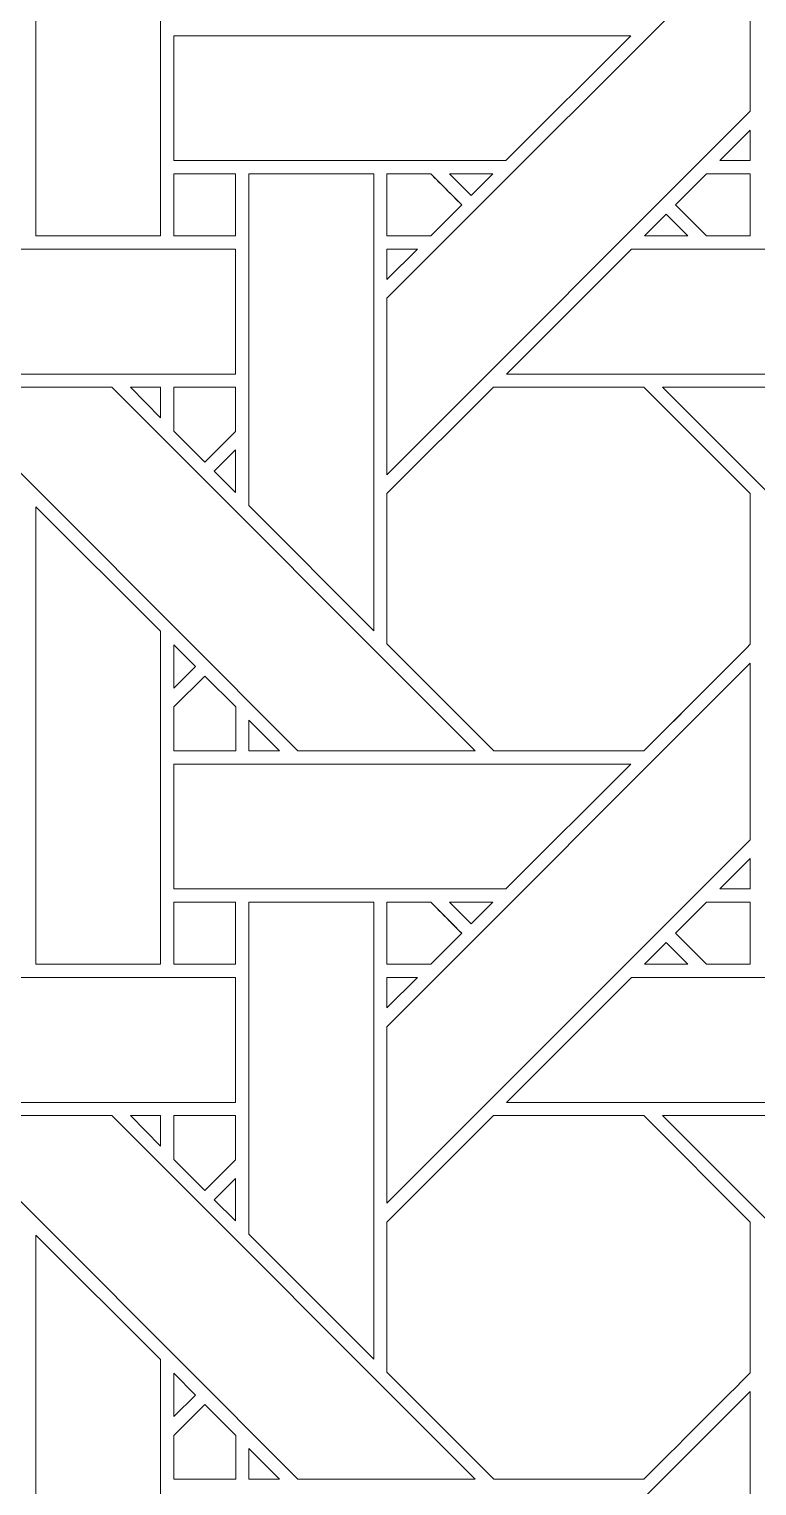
# Model space of a CAD drawing. Header units: inches. Extents: x 6.4 to 18.4, y 3.1 to 15.1.
# Drawn here: x 15.949 to 16.898, y 10.272 to 12.17 of the extents above; entities that cross this region are included whole.
import ezdxf

# ---------------------------------------------------------------- set-up
doc = ezdxf.new("R2010")
doc.units = ezdxf.units.IN
doc.header["$MEASUREMENT"] = 0
doc.layers.add('Design', color=7, linetype='Continuous', lineweight=0)

msp = doc.modelspace()

# ---------------------------------------------------------------- linework, layer by layer
at = {"layer": 'Design'}
for points, knots in [([(18.38210381401917, 15.09476386176222), (18.38210381401917, 15.09476386176222), (6.382854037814669, 15.09476386176222), (6.382854037814669, 15.09476386176222), (6.382854037814669, 15.09476386176222), (6.382854037814669, 3.094763861762152), (6.382854037814669, 3.094763861762152), (6.382854037814669, 3.094763861762152), (18.38285319010416, 3.094763861762152), (18.38285319010416, 3.094763861762152), (18.38285319010416, 3.094763861762152), (18.38285319010416, 15.09476386176222), (18.38285319010416, 15.09476386176222), (18.38285319010416, 15.09476386176222), (18.38210381401917, 15.09476386176222), (18.38210381401917, 15.09476386176222)], [0, 0, 0, 0, 1, 1, 1, 2, 2, 2, 3, 3, 3, 4, 4, 4, 5, 5, 5, 5]), ([(17.64854268758098, 14.36111105318528), (17.64854268758098, 14.36111105318528), (7.116506794564378, 14.36111105318528), (7.116506794564378, 14.36111105318528), (7.116506794564378, 14.36111105318528), (7.116506794564378, 3.828416670338962), (7.116506794564378, 3.828416670338962), (7.116506794564378, 3.828416670338962), (17.64920043335446, 3.828416670338962), (17.64920043335446, 3.828416670338962), (17.64920043335446, 3.828416670338962), (17.64920043335446, 14.36111105318528), (17.64920043335446, 14.36111105318528), (17.64920043335446, 14.36111105318528), (17.64854268758098, 14.36111105318528), (17.64854268758098, 14.36111105318528)], [0, 0, 0, 0, 1, 1, 1, 2, 2, 2, 3, 3, 3, 4, 4, 4, 5, 5, 5, 5]), ([(15.9573805067275, 11.90059068467882), (15.9573805067275, 11.90059068467882), (15.9573805067275, 12.4964362250434), (15.9573805067275, 12.4964362250434), (15.9573805067275, 12.4964362250434), (16.1201477050782, 12.33428700764974), (16.1201477050782, 12.33428700764974), (16.1201477050782, 12.33428700764974), (16.1201477050782, 11.90059068467882), (16.1201477050782, 11.90059068467882), (16.1201477050782, 11.90059068467882), (15.9573805067275, 11.90059068467882), (15.9573805067275, 11.90059068467882)], [0, 0, 0, 0, 1, 1, 1, 2, 2, 2, 3, 3, 3, 4, 4, 4, 4]), ([(16.88897026909722, 12.06282806396484), (16.88897026909722, 12.06282806396484), (16.4153137207032, 11.58917151557074), (16.4153137207032, 11.58917151557074), (16.4153137207032, 11.58917151557074), (16.4153137207032, 11.81926812065972), (16.4153137207032, 11.81926812065972), (16.4153137207032, 11.81926812065972), (16.88897026909722, 12.29286363389757), (16.88897026909722, 12.29286363389757), (16.88897026909722, 12.29286363389757), (16.88897026909722, 12.06282806396484), (16.88897026909722, 12.06282806396484)], [0, 0, 0, 0, 1, 1, 1, 2, 2, 2, 3, 3, 3, 4, 4, 4, 4]), ([(16.57043117947056, 11.99864366319444), (16.57043117947056, 11.99864366319444), (16.13746303982207, 11.99864366319444), (16.13746303982207, 11.99864366319444), (16.13746303982207, 11.99864366319444), (16.13746303982207, 12.16134389241536), (16.13746303982207, 12.16134389241536), (16.13746303982207, 12.16134389241536), (16.73315768771709, 12.16134389241536), (16.73315768771709, 12.16134389241536), (16.73315768771709, 12.16134389241536), (16.57043117947056, 11.99864366319444), (16.57043117947056, 11.99864366319444)], [0, 0, 0, 0, 1, 1, 1, 2, 2, 2, 3, 3, 3, 4, 4, 4, 4]), ([(16.88898383246528, 12.03843434651692), (16.88898383246528, 12.03843434651692), (16.88898383246528, 11.99867078993055), (16.88898383246528, 11.99867078993055), (16.88898383246528, 11.99867078993055), (16.84920756022138, 11.99867078993055), (16.84920756022138, 11.99867078993055), (16.84920756022138, 11.99867078993055), (16.88898383246528, 12.03843434651692), (16.88898383246528, 12.03843434651692)], [0, 0, 0, 0, 1, 1, 1, 2, 2, 2, 3, 3, 3, 3]), ([(16.13747829861111, 11.98140123155382), (16.13747829861111, 11.98140123155382), (16.21771918402778, 11.98140123155382), (16.21771918402778, 11.98140123155382), (16.21771918402778, 11.98140123155382), (16.21771918402778, 11.90061611599392), (16.21771918402778, 11.90061611599392), (16.21771918402778, 11.90061611599392), (16.13747829861111, 11.90061611599392), (16.13747829861111, 11.90061611599392), (16.13747829861111, 11.90061611599392), (16.13747829861111, 11.98140123155382), (16.13747829861111, 11.98140123155382)], [0, 0, 0, 0, 1, 1, 1, 2, 2, 2, 3, 3, 3, 4, 4, 4, 4]), ([(16.13747829861111, 11.90061611599392), (16.13747829861111, 11.90061611599392), (16.13747829861111, 11.98140123155382), (16.13747829861111, 11.98140123155382), (16.13747829861111, 11.98140123155382), (16.21771918402778, 11.98140123155382), (16.21771918402778, 11.98140123155382), (16.21771918402778, 11.98140123155382), (16.21771918402778, 11.90061611599392), (16.21771918402778, 11.90061611599392), (16.21771918402778, 11.90061611599392), (16.13747829861111, 11.90061611599392), (16.13747829861111, 11.90061611599392)], [0, 0, 0, 0, 1, 1, 1, 2, 2, 2, 3, 3, 3, 4, 4, 4, 4]), ([(16.23524305555555, 11.54917738172743), (16.23524305555555, 11.54917738172743), (16.23524305555555, 11.98137580023871), (16.23524305555555, 11.98137580023871), (16.23524305555555, 11.98137580023871), (16.39816114637584, 11.98137580023871), (16.39816114637584, 11.98137580023871), (16.39816114637584, 11.98137580023871), (16.39816114637584, 11.38625929090712), (16.39816114637584, 11.38625929090712), (16.39816114637584, 11.38625929090712), (16.23524305555555, 11.54917738172743), (16.23524305555555, 11.54917738172743)], [0, 0, 0, 0, 1, 1, 1, 2, 2, 2, 3, 3, 3, 4, 4, 4, 4]), ([(16.472395155165, 11.98140123155382), (16.47753228081597, 11.97628953721788), (16.50831095377611, 11.94548034667969), (16.51273600260416, 11.94105614556206), (16.51273600260416, 11.94105614556206), (16.4723086886936, 11.90062967936198), (16.4723086886936, 11.90062967936198), (16.4723086886936, 11.90062967936198), (16.41533576117624, 11.90062967936198), (16.41533576117624, 11.90062967936198), (16.41533576117624, 11.90062967936198), (16.41533576117624, 11.98140123155382), (16.41533576117624, 11.98140123155382), (16.41533576117624, 11.98140123155382), (16.472395155165, 11.98140123155382), (16.472395155165, 11.98140123155382)], [0, 0, 0, 0, 1, 1, 1, 2, 2, 2, 3, 3, 3, 4, 4, 4, 5, 5, 5, 5]), ([(16.49805196126304, 11.95569525824653), (16.49805196126304, 11.95569525824653), (16.51273600260416, 11.94105614556206), (16.51273600260416, 11.94105614556206), (16.51273600260416, 11.94105614556206), (16.4723086886936, 11.90062967936198), (16.4723086886936, 11.90062967936198), (16.4723086886936, 11.90062967936198), (16.41533576117624, 11.90062967936198), (16.41533576117624, 11.90062967936198), (16.41533576117624, 11.90062967936198), (16.41533576117624, 11.98140123155382), (16.41533576117624, 11.98140123155382), (16.41533576117624, 11.98140123155382), (16.472395155165, 11.98140123155382), (16.472395155165, 11.98140123155382), (16.47799004448792, 11.97584025065104), (16.48842705620667, 11.96532609727647), (16.49805196126304, 11.95569525824653)], [0, 0, 0, 0, 1, 1, 1, 2, 2, 2, 3, 3, 3, 4, 4, 4, 5, 5, 5, 6, 6, 6, 6]), ([(16.49673122829861, 11.98137580023871), (16.49673122829861, 11.98137580023871), (16.55319722493487, 11.98137580023871), (16.55319722493487, 11.98137580023871), (16.55319722493487, 11.98137580023871), (16.52490912543403, 11.95319112141927), (16.52490912543403, 11.95319112141927), (16.52490912543403, 11.95319112141927), (16.49673122829861, 11.98137580023871), (16.49673122829861, 11.98137580023871)], [0, 0, 0, 0, 1, 1, 1, 2, 2, 2, 3, 3, 3, 3]), ([(16.83189392089846, 11.90061611599392), (16.83189392089846, 11.90061611599392), (16.79153951009112, 11.94099850124783), (16.79153951009112, 11.94099850124783), (16.79153951009112, 11.94099850124783), (16.83196851942276, 11.9814215766059), (16.83196851942276, 11.9814215766059), (16.83196851942276, 11.9814215766059), (16.8890092637804, 11.9814215766059), (16.8890092637804, 11.9814215766059), (16.8890092637804, 11.9814215766059), (16.8890092637804, 11.90061611599392), (16.8890092637804, 11.90061611599392), (16.8890092637804, 11.90061611599392), (16.83189392089846, 11.90061611599392), (16.83189392089846, 11.90061611599392)], [0, 0, 0, 0, 1, 1, 1, 2, 2, 2, 3, 3, 3, 4, 4, 4, 5, 5, 5, 5]), ([(16.8890092637804, 11.90061611599392), (16.8890092637804, 11.90061611599392), (16.83189392089846, 11.90061611599392), (16.83189392089846, 11.90061611599392), (16.83189392089846, 11.90061611599392), (16.79153951009112, 11.94099850124783), (16.79153951009112, 11.94099850124783), (16.79153951009112, 11.94099850124783), (16.83196851942276, 11.9814215766059), (16.83196851942276, 11.9814215766059), (16.83196851942276, 11.9814215766059), (16.8890092637804, 11.9814215766059), (16.8890092637804, 11.9814215766059), (16.8890092637804, 11.9814215766059), (16.8890092637804, 11.90061611599392), (16.8890092637804, 11.90061611599392)], [0, 0, 0, 0, 1, 1, 1, 2, 2, 2, 3, 3, 3, 4, 4, 4, 5, 5, 5, 5]), ([(16.7794019911025, 11.9288575914171), (16.7794019911025, 11.9288575914171), (16.80763414171014, 11.90059746636284), (16.80763414171014, 11.90059746636284), (16.80763414171014, 11.90059746636284), (16.75114101833765, 11.90059746636284), (16.75114101833765, 11.90059746636284), (16.75114101833765, 11.90059746636284), (16.7794019911025, 11.9288575914171), (16.7794019911025, 11.9288575914171)], [0, 0, 0, 0, 1, 1, 1, 2, 2, 2, 3, 3, 3, 3]), ([(16.21769714355471, 11.88345930311415), (16.21769714355471, 11.88345930311415), (16.21769714355471, 11.72065056694878), (16.21769714355471, 11.72065056694878), (16.21769714355471, 11.72065056694878), (15.62242296006944, 11.72065056694878), (15.62242296006944, 11.72065056694878), (15.62242296006944, 11.72065056694878), (15.78527323404945, 11.88345930311415), (15.78527323404945, 11.88345930311415), (15.78527323404945, 11.88345930311415), (16.21769714355471, 11.88345930311415), (16.21769714355471, 11.88345930311415)], [0, 0, 0, 0, 1, 1, 1, 2, 2, 2, 3, 3, 3, 4, 4, 4, 4]), ([(16.45514424641929, 11.88346608479817), (16.45514424641929, 11.88346608479817), (16.4153137207032, 11.84363471137152), (16.4153137207032, 11.84363471137152), (16.4153137207032, 11.84363471137152), (16.4153137207032, 11.88346608479817), (16.4153137207032, 11.88346608479817), (16.4153137207032, 11.88346608479817), (16.45514424641929, 11.88346608479817), (16.45514424641929, 11.88346608479817)], [0, 0, 0, 0, 1, 1, 1, 2, 2, 2, 3, 3, 3, 3]), ([(17.16642591688376, 11.88345930311415), (17.16642591688376, 11.88345930311415), (17.16642591688376, 11.72065056694878), (17.16642591688376, 11.72065056694878), (17.16642591688376, 11.72065056694878), (16.57113986545139, 11.72065056694878), (16.57113986545139, 11.72065056694878), (16.57113986545139, 11.72065056694878), (16.73400200737847, 11.88345930311415), (16.73400200737847, 11.88345930311415), (16.73400200737847, 11.88345930311415), (17.16642591688376, 11.88345930311415), (17.16642591688376, 11.88345930311415)], [0, 0, 0, 0, 1, 1, 1, 2, 2, 2, 3, 3, 3, 4, 4, 4, 4]), ([(16.29929267035597, 11.22986857096354), (16.29929267035597, 11.22986857096354), (15.82573106553819, 11.70351833767361), (15.82573106553819, 11.70351833767361), (15.82573106553819, 11.70351833767361), (16.0566711425782, 11.70351833767361), (16.0566711425782, 11.70351833767361), (16.0566711425782, 11.70351833767361), (16.53031412760416, 11.22986857096354), (16.53031412760416, 11.22986857096354), (16.53031412760416, 11.22986857096354), (16.29929267035597, 11.22986857096354), (16.29929267035597, 11.22986857096354)], [0, 0, 0, 0, 1, 1, 1, 2, 2, 2, 3, 3, 3, 4, 4, 4, 4]), ([(16.12022908528653, 11.70350477430555), (16.12022908528653, 11.70350477430555), (16.12022908528653, 11.66368103027344), (16.12022908528653, 11.66368103027344), (16.12022908528653, 11.66368103027344), (16.08079359266501, 11.70350477430555), (16.08079359266501, 11.70350477430555), (16.08079359266501, 11.70350477430555), (16.12022908528653, 11.70350477430555), (16.12022908528653, 11.70350477430555)], [0, 0, 0, 0, 1, 1, 1, 2, 2, 2, 3, 3, 3, 3]), ([(16.21771918402778, 11.7035403781467), (16.21771918402778, 11.7035403781467), (16.21771918402778, 11.64594184027778), (16.21771918402778, 11.64594184027778), (16.21771918402778, 11.64594184027778), (16.1777903238932, 11.60599178738064), (16.1777903238932, 11.60599178738064), (16.1777903238932, 11.60599178738064), (16.13745795355903, 11.64632924397786), (16.13745795355903, 11.64632924397786), (16.13745795355903, 11.64632924397786), (16.13745795355903, 11.7035403781467), (16.13745795355903, 11.7035403781467), (16.13745795355903, 11.7035403781467), (16.21771918402778, 11.7035403781467), (16.21771918402778, 11.7035403781467)], [0, 0, 0, 0, 1, 1, 1, 2, 2, 2, 3, 3, 3, 4, 4, 4, 5, 5, 5, 5]), ([(16.1777903238932, 11.60599178738064), (16.1777903238932, 11.60599178738064), (16.13745795355903, 11.64632924397786), (16.13745795355903, 11.64632924397786), (16.13745795355903, 11.64632924397786), (16.13745795355903, 11.7035403781467), (16.13745795355903, 11.7035403781467), (16.13745795355903, 11.7035403781467), (16.21771918402778, 11.7035403781467), (16.21771918402778, 11.7035403781467), (16.21771918402778, 11.7035403781467), (16.21771918402778, 11.64594184027778), (16.21771918402778, 11.64594184027778), (16.21771918402778, 11.64594184027778), (16.1777903238932, 11.60599178738064), (16.1777903238932, 11.60599178738064)], [0, 0, 0, 0, 1, 1, 1, 2, 2, 2, 3, 3, 3, 4, 4, 4, 5, 5, 5, 5]), ([(16.55403306749139, 11.70352342393663), (16.55403306749139, 11.70352342393663), (16.750244140625, 11.70352342393663), (16.750244140625, 11.70352342393663), (16.750244140625, 11.70352342393663), (16.88899570041235, 11.56480238172743), (16.88899570041235, 11.56480238172743), (16.88899570041235, 11.56480238172743), (16.88899570041235, 11.36858791775173), (16.88899570041235, 11.36858791775173), (16.8711971706814, 11.35065290662977), (16.75927056206597, 11.23891279432508), (16.75028483072916, 11.22990078396267), (16.75028483072916, 11.22990078396267), (16.55457560221362, 11.22990078396267), (16.55457560221362, 11.22990078396267), (16.55457560221362, 11.22990078396267), (16.41533576117624, 11.36913977728949), (16.41533576117624, 11.36913977728949), (16.41533576117624, 11.36913977728949), (16.41533576117624, 11.56480238172743), (16.41533576117624, 11.56480238172743), (16.41533576117624, 11.56480238172743), (16.55403306749139, 11.70352342393663), (16.55403306749139, 11.70352342393663)], [0, 0, 0, 0, 1, 1, 1, 2, 2, 2, 3, 3, 3, 4, 4, 4, 5, 5, 5, 6, 6, 6, 7, 7, 7, 8, 8, 8, 8]), ([(16.88899570041235, 11.36858791775173), (16.87112257215709, 11.35057830810547), (16.75921630859375, 11.23885175916883), (16.75028483072916, 11.22990078396267), (16.75028483072916, 11.22990078396267), (16.55457560221362, 11.22990078396267), (16.55457560221362, 11.22990078396267), (16.55457560221362, 11.22990078396267), (16.41533576117624, 11.36913977728949), (16.41533576117624, 11.36913977728949), (16.41533576117624, 11.36913977728949), (16.41533576117624, 11.56480238172743), (16.41533576117624, 11.56480238172743), (16.41533576117624, 11.56480238172743), (16.55403306749139, 11.70352342393663), (16.55403306749139, 11.70352342393663), (16.55403306749139, 11.70352342393663), (16.750244140625, 11.70352342393663), (16.750244140625, 11.70352342393663), (16.750244140625, 11.70352342393663), (16.88899570041235, 11.56480238172743), (16.88899570041235, 11.56480238172743), (16.88899570041235, 11.56480238172743), (16.88899570041235, 11.36858791775173), (16.88899570041235, 11.36858791775173)], [0, 0, 0, 0, 1, 1, 1, 2, 2, 2, 3, 3, 3, 4, 4, 4, 5, 5, 5, 6, 6, 6, 7, 7, 7, 8, 8, 8, 8]), ([(17.24800618489583, 11.22986857096354), (17.24800618489583, 11.22986857096354), (16.77445983886721, 11.70351833767361), (16.77445983886721, 11.70351833767361), (16.77445983886721, 11.70351833767361), (17.00539991590709, 11.70351833767361), (17.00539991590709, 11.70351833767361), (17.00539991590709, 11.70351833767361), (17.47904459635416, 11.22986857096354), (17.47904459635416, 11.22986857096354), (17.47904459635416, 11.22986857096354), (17.24800618489583, 11.22986857096354), (17.24800618489583, 11.22986857096354)], [0, 0, 0, 0, 1, 1, 1, 2, 2, 2, 3, 3, 3, 4, 4, 4, 4]), ([(16.21769714355471, 11.62167188856336), (16.21769714355471, 11.62167188856336), (16.21769714355471, 11.56651306152344), (16.21769714355471, 11.56651306152344), (16.21769714355471, 11.56651306152344), (16.18992784288194, 11.59389495849609), (16.18992784288194, 11.59389495849609), (16.18992784288194, 11.59389495849609), (16.21769714355471, 11.62167188856336), (16.21769714355471, 11.62167188856336)], [0, 0, 0, 0, 1, 1, 1, 2, 2, 2, 3, 3, 3, 3]), ([(15.9573805067275, 10.95186869303385), (15.9573805067275, 10.95186869303385), (15.9573805067275, 11.5477066040039), (15.9573805067275, 11.5477066040039), (15.9573805067275, 11.5477066040039), (16.1201477050782, 11.38555823432074), (16.1201477050782, 11.38555823432074), (16.1201477050782, 11.38555823432074), (16.1201477050782, 10.95186869303385), (16.1201477050782, 10.95186869303385), (16.1201477050782, 10.95186869303385), (15.9573805067275, 10.95186869303385), (15.9573805067275, 10.95186869303385)], [0, 0, 0, 0, 1, 1, 1, 2, 2, 2, 3, 3, 3, 4, 4, 4, 4]), ([(16.13744947645401, 11.31130048963759), (16.13744947645401, 11.31130048963759), (16.13744947645401, 11.36805894639757), (16.13744947645401, 11.36805894639757), (16.13744947645401, 11.36805894639757), (16.16564263237847, 11.3394792344835), (16.16564263237847, 11.3394792344835), (16.16564263237847, 11.3394792344835), (16.13744947645401, 11.31130048963759), (16.13744947645401, 11.31130048963759)], [0, 0, 0, 0, 1, 1, 1, 2, 2, 2, 3, 3, 3, 3]), ([(16.88897026909722, 11.11409929063585), (16.88897026909722, 11.11409929063585), (16.4153137207032, 10.64044189453125), (16.4153137207032, 10.64044189453125), (16.4153137207032, 10.64044189453125), (16.4153137207032, 10.8705325656467), (16.4153137207032, 10.8705325656467), (16.4153137207032, 10.8705325656467), (16.88897026909722, 11.3441416422526), (16.88897026909722, 11.3441416422526), (16.88897026909722, 11.3441416422526), (16.88897026909722, 11.11409929063585), (16.88897026909722, 11.11409929063585)], [0, 0, 0, 0, 1, 1, 1, 2, 2, 2, 3, 3, 3, 4, 4, 4, 4]), ([(16.13747829861111, 11.22965579562717), (16.13747829861111, 11.22965579562717), (16.13747829861111, 11.28694576687283), (16.13747829861111, 11.28694576687283), (16.13747829861111, 11.28694576687283), (16.17780388726126, 11.32727644178602), (16.17780388726126, 11.32727644178602), (16.17780388726126, 11.32727644178602), (16.21813456217445, 11.28695254855685), (16.21813456217445, 11.28695254855685), (16.21813456217445, 11.28695254855685), (16.21813456217445, 11.22965579562717), (16.21813456217445, 11.22965579562717), (16.21813456217445, 11.22965579562717), (16.13747829861111, 11.22965579562717), (16.13747829861111, 11.22965579562717)], [0, 0, 0, 0, 1, 1, 1, 2, 2, 2, 3, 3, 3, 4, 4, 4, 5, 5, 5, 5]), ([(16.17780388726126, 11.32727644178602), (16.17780388726126, 11.32727644178602), (16.21813456217445, 11.28695254855685), (16.21813456217445, 11.28695254855685), (16.21813456217445, 11.28695254855685), (16.21813456217445, 11.22965579562717), (16.21813456217445, 11.22965579562717), (16.21813456217445, 11.22965579562717), (16.13747829861111, 11.22965579562717), (16.13747829861111, 11.22965579562717), (16.13747829861111, 11.22965579562717), (16.13747829861111, 11.28694576687283), (16.13747829861111, 11.28694576687283), (16.13747829861111, 11.28694576687283), (16.17780388726126, 11.32727644178602), (16.17780388726126, 11.32727644178602)], [0, 0, 0, 0, 1, 1, 1, 2, 2, 2, 3, 3, 3, 4, 4, 4, 5, 5, 5, 5]), ([(16.23536512586805, 11.22986178927951), (16.23536512586805, 11.22986178927951), (16.23536512586805, 11.26965247260199), (16.23536512586805, 11.26965247260199), (16.23536512586805, 11.26965247260199), (16.27507527669278, 11.22986178927951), (16.27507527669278, 11.22986178927951), (16.27507527669278, 11.22986178927951), (16.23536512586805, 11.22986178927951), (16.23536512586805, 11.22986178927951)], [0, 0, 0, 0, 1, 1, 1, 2, 2, 2, 3, 3, 3, 3]), ([(16.57043117947056, 11.04992167154948), (16.57043117947056, 11.04992167154948), (16.13746303982207, 11.04992167154948), (16.13746303982207, 11.04992167154948), (16.13746303982207, 11.04992167154948), (16.13746303982207, 11.21262105305989), (16.13746303982207, 11.21262105305989), (16.13746303982207, 11.21262105305989), (16.73315768771709, 11.21262105305989), (16.73315768771709, 11.21262105305989), (16.73315768771709, 11.21262105305989), (16.57043117947056, 11.04992167154948), (16.57043117947056, 11.04992167154948)], [0, 0, 0, 0, 1, 1, 1, 2, 2, 2, 3, 3, 3, 4, 4, 4, 4]), ([(16.88898383246528, 11.08970472547743), (16.88898383246528, 11.08970472547743), (16.88898383246528, 11.04994201660156), (16.88898383246528, 11.04994201660156), (16.88898383246528, 11.04994201660156), (16.84920756022138, 11.04994201660156), (16.84920756022138, 11.04994201660156), (16.84920756022138, 11.04994201660156), (16.88898383246528, 11.08970472547743), (16.88898383246528, 11.08970472547743)], [0, 0, 0, 0, 1, 1, 1, 2, 2, 2, 3, 3, 3, 3]), ([(16.13747829861111, 11.0326656765408), (16.13747829861111, 11.0326656765408), (16.21771918402778, 11.0326656765408), (16.21771918402778, 11.0326656765408), (16.21771918402778, 11.0326656765408), (16.21771918402778, 10.9518805609809), (16.21771918402778, 10.9518805609809), (16.21771918402778, 10.9518805609809), (16.13747829861111, 10.9518805609809), (16.13747829861111, 10.9518805609809), (16.13747829861111, 10.9518805609809), (16.13747829861111, 11.0326656765408), (16.13747829861111, 11.0326656765408)], [0, 0, 0, 0, 1, 1, 1, 2, 2, 2, 3, 3, 3, 4, 4, 4, 4]), ([(16.13747829861111, 10.9518805609809), (16.13747829861111, 10.9518805609809), (16.13747829861111, 11.0326656765408), (16.13747829861111, 11.0326656765408), (16.13747829861111, 11.0326656765408), (16.21771918402778, 11.0326656765408), (16.21771918402778, 11.0326656765408), (16.21771918402778, 11.0326656765408), (16.21771918402778, 10.9518805609809), (16.21771918402778, 10.9518805609809), (16.21771918402778, 10.9518805609809), (16.13747829861111, 10.9518805609809), (16.13747829861111, 10.9518805609809)], [0, 0, 0, 0, 1, 1, 1, 2, 2, 2, 3, 3, 3, 4, 4, 4, 4]), ([(16.23524305555555, 10.60044776068793), (16.23524305555555, 10.60044776068793), (16.23524305555555, 11.03264702690972), (16.23524305555555, 11.03264702690972), (16.23524305555555, 11.03264702690972), (16.39816114637584, 11.03264702690972), (16.39816114637584, 11.03264702690972), (16.39816114637584, 11.03264702690972), (16.39816114637584, 10.43753729926215), (16.39816114637584, 10.43753729926215), (16.39816114637584, 10.43753729926215), (16.23524305555555, 10.60044776068793), (16.23524305555555, 10.60044776068793)], [0, 0, 0, 0, 1, 1, 1, 2, 2, 2, 3, 3, 3, 4, 4, 4, 4]), ([(16.472395155165, 11.0326656765408), (16.47753228081597, 11.02755398220486), (16.50830417209209, 10.99674140082465), (16.51272922092014, 10.99231719970703), (16.51272922092014, 10.99231719970703), (16.4723086886936, 10.95189412434895), (16.4723086886936, 10.95189412434895), (16.4723086886936, 10.95189412434895), (16.41533576117624, 10.95189412434895), (16.41533576117624, 10.95189412434895), (16.41533576117624, 10.95189412434895), (16.41533576117624, 11.0326656765408), (16.41533576117624, 11.0326656765408), (16.41533576117624, 11.0326656765408), (16.472395155165, 11.0326656765408), (16.472395155165, 11.0326656765408)], [0, 0, 0, 0, 1, 1, 1, 2, 2, 2, 3, 3, 3, 4, 4, 4, 5, 5, 5, 5]), ([(16.51272922092014, 10.99231719970703), (16.51272922092014, 10.99231719970703), (16.4723086886936, 10.95189412434895), (16.4723086886936, 10.95189412434895), (16.4723086886936, 10.95189412434895), (16.41533576117624, 10.95189412434895), (16.41533576117624, 10.95189412434895), (16.41533576117624, 10.95189412434895), (16.41533576117624, 11.0326656765408), (16.41533576117624, 11.0326656765408), (16.41533576117624, 11.0326656765408), (16.472395155165, 11.0326656765408), (16.472395155165, 11.0326656765408), (16.47770521375876, 11.02739037407769), (16.50851101345486, 10.99653032090929), (16.51272922092014, 10.99231719970703)], [0, 0, 0, 0, 1, 1, 1, 2, 2, 2, 3, 3, 3, 4, 4, 4, 5, 5, 5, 5]), ([(16.49673122829861, 11.03264702690972), (16.49673122829861, 11.03264702690972), (16.55319722493487, 11.03264702690972), (16.55319722493487, 11.03264702690972), (16.55319722493487, 11.03264702690972), (16.52490912543403, 11.0044682820638), (16.52490912543403, 11.0044682820638), (16.52490912543403, 11.0044682820638), (16.49673122829861, 11.03264702690972), (16.49673122829861, 11.03264702690972)], [0, 0, 0, 0, 1, 1, 1, 2, 2, 2, 3, 3, 3, 3]), ([(16.83189392089846, 10.95188395182291), (16.83189392089846, 10.95188395182291), (16.79153951009112, 10.9922629462348), (16.79153951009112, 10.9922629462348), (16.79153951009112, 10.9922629462348), (16.83196851942276, 11.03268941243489), (16.83196851942276, 11.03268941243489), (16.83196851942276, 11.03268941243489), (16.8890092637804, 11.03268941243489), (16.8890092637804, 11.03268941243489), (16.8890092637804, 11.03268941243489), (16.8890092637804, 10.95188395182291), (16.8890092637804, 10.95188395182291), (16.8890092637804, 10.95188395182291), (16.83189392089846, 10.95188395182291), (16.83189392089846, 10.95188395182291)], [0, 0, 0, 0, 1, 1, 1, 2, 2, 2, 3, 3, 3, 4, 4, 4, 5, 5, 5, 5]), ([(16.8890092637804, 10.95188395182291), (16.8890092637804, 10.95188395182291), (16.83189392089846, 10.95188395182291), (16.83189392089846, 10.95188395182291), (16.83189392089846, 10.95188395182291), (16.79153951009112, 10.9922629462348), (16.79153951009112, 10.9922629462348), (16.79153951009112, 10.9922629462348), (16.83196851942276, 11.03268941243489), (16.83196851942276, 11.03268941243489), (16.83196851942276, 11.03268941243489), (16.8890092637804, 11.03268941243489), (16.8890092637804, 11.03268941243489), (16.8890092637804, 11.03268941243489), (16.8890092637804, 10.95188395182291), (16.8890092637804, 10.95188395182291)], [0, 0, 0, 0, 1, 1, 1, 2, 2, 2, 3, 3, 3, 4, 4, 4, 5, 5, 5, 5]), ([(16.7794019911025, 10.9801288180881), (16.7794019911025, 10.9801288180881), (16.8076477050782, 10.95186869303385), (16.8076477050782, 10.95186869303385), (16.8076477050782, 10.95186869303385), (16.75114101833765, 10.95186869303385), (16.75114101833765, 10.95186869303385), (16.75114101833765, 10.95186869303385), (16.7794019911025, 10.9801288180881), (16.7794019911025, 10.9801288180881)], [0, 0, 0, 0, 1, 1, 1, 2, 2, 2, 3, 3, 3, 3]), ([(16.21769714355471, 10.93472968207465), (16.21769714355471, 10.93472968207465), (16.21769714355471, 10.77192772759331), (16.21769714355471, 10.77192772759331), (16.21769714355471, 10.77192772759331), (15.62240939670139, 10.77192772759331), (15.62240939670139, 10.77192772759331), (15.62240939670139, 10.77192772759331), (15.78527323404945, 10.93472968207465), (15.78527323404945, 10.93472968207465), (15.78527323404945, 10.93472968207465), (16.21769714355471, 10.93472968207465), (16.21769714355471, 10.93472968207465)], [0, 0, 0, 0, 1, 1, 1, 2, 2, 2, 3, 3, 3, 4, 4, 4, 4]), ([(16.45514424641929, 10.93473731146918), (16.45514424641929, 10.93473731146918), (16.4153137207032, 10.89490593804253), (16.4153137207032, 10.89490593804253), (16.4153137207032, 10.89490593804253), (16.4153137207032, 10.93473731146918), (16.4153137207032, 10.93473731146918), (16.4153137207032, 10.93473731146918), (16.45514424641929, 10.93473731146918), (16.45514424641929, 10.93473731146918)], [0, 0, 0, 0, 1, 1, 1, 2, 2, 2, 3, 3, 3, 3]), ([(17.16642591688376, 10.93472968207465), (17.16642591688376, 10.93472968207465), (17.16642591688376, 10.77192772759331), (17.16642591688376, 10.77192772759331), (17.16642591688376, 10.77192772759331), (16.57113986545139, 10.77192772759331), (16.57113986545139, 10.77192772759331), (16.57113986545139, 10.77192772759331), (16.73398844401041, 10.93472968207465), (16.73398844401041, 10.93472968207465), (16.73398844401041, 10.93472968207465), (17.16642591688376, 10.93472968207465), (17.16642591688376, 10.93472968207465)], [0, 0, 0, 0, 1, 1, 1, 2, 2, 2, 3, 3, 3, 4, 4, 4, 4]), ([(16.29929267035597, 10.28113979763455), (16.29929267035597, 10.28113979763455), (15.82573106553819, 10.75478956434462), (15.82573106553819, 10.75478956434462), (15.82573106553819, 10.75478956434462), (16.0566711425782, 10.75478956434462), (16.0566711425782, 10.75478956434462), (16.0566711425782, 10.75478956434462), (16.53031412760416, 10.28113979763455), (16.53031412760416, 10.28113979763455), (16.53031412760416, 10.28113979763455), (16.29929267035597, 10.28113979763455), (16.29929267035597, 10.28113979763455)], [0, 0, 0, 0, 1, 1, 1, 2, 2, 2, 3, 3, 3, 4, 4, 4, 4]), ([(16.12022908528653, 10.75478278266059), (16.12022908528653, 10.75478278266059), (16.12022908528653, 10.71495140923394), (16.12022908528653, 10.71495140923394), (16.12022908528653, 10.71495140923394), (16.08079359266501, 10.75478278266059), (16.08079359266501, 10.75478278266059), (16.08079359266501, 10.75478278266059), (16.12022908528653, 10.75478278266059), (16.12022908528653, 10.75478278266059)], [0, 0, 0, 0, 1, 1, 1, 2, 2, 2, 3, 3, 3, 3]), ([(16.21771918402778, 10.75480482313368), (16.21771918402778, 10.75480482313368), (16.21771918402778, 10.69720543755425), (16.21771918402778, 10.69720543755425), (16.21771918402778, 10.69720543755425), (16.1777903238932, 10.65726216634114), (16.1777903238932, 10.65726216634114), (16.1777903238932, 10.65726216634114), (16.13745795355903, 10.69759707980685), (16.13745795355903, 10.69759707980685), (16.13745795355903, 10.69759707980685), (16.13745795355903, 10.75480482313368), (16.13745795355903, 10.75480482313368), (16.13745795355903, 10.75480482313368), (16.21771918402778, 10.75480482313368), (16.21771918402778, 10.75480482313368)], [0, 0, 0, 0, 1, 1, 1, 2, 2, 2, 3, 3, 3, 4, 4, 4, 5, 5, 5, 5]), ([(16.1777903238932, 10.65726216634114), (16.1777903238932, 10.65726216634114), (16.13745795355903, 10.69759707980685), (16.13745795355903, 10.69759707980685), (16.13745795355903, 10.69759707980685), (16.13745795355903, 10.75480482313368), (16.13745795355903, 10.75480482313368), (16.13745795355903, 10.75480482313368), (16.21771918402778, 10.75480482313368), (16.21771918402778, 10.75480482313368), (16.21771918402778, 10.75480482313368), (16.21771918402778, 10.69720543755425), (16.21771918402778, 10.69720543755425), (16.21771918402778, 10.69720543755425), (16.1777903238932, 10.65726216634114), (16.1777903238932, 10.65726216634114)], [0, 0, 0, 0, 1, 1, 1, 2, 2, 2, 3, 3, 3, 4, 4, 4, 5, 5, 5, 5]), ([(16.55403306749139, 10.75478786892361), (16.55403306749139, 10.75478786892361), (16.750244140625, 10.75478786892361), (16.750244140625, 10.75478786892361), (16.750244140625, 10.75478786892361), (16.88899570041235, 10.61606682671441), (16.88899570041235, 10.61606682671441), (16.88899570041235, 10.61606682671441), (16.88899570041235, 10.41985236273871), (16.88899570041235, 10.41985236273871), (16.8711971706814, 10.40191735161675), (16.75927056206597, 10.29017723931206), (16.75028483072916, 10.28116522894965), (16.75028483072916, 10.28116522894965), (16.55457560221362, 10.28116522894965), (16.55457560221362, 10.28116522894965), (16.55457560221362, 10.28116522894965), (16.41533576117624, 10.42040337456597), (16.41533576117624, 10.42040337456597), (16.41533576117624, 10.42040337456597), (16.41533576117624, 10.61607021755642), (16.41533576117624, 10.61607021755642), (16.41533576117624, 10.61607021755642), (16.55403306749139, 10.75478786892361), (16.55403306749139, 10.75478786892361)], [0, 0, 0, 0, 1, 1, 1, 2, 2, 2, 3, 3, 3, 4, 4, 4, 5, 5, 5, 6, 6, 6, 7, 7, 7, 8, 8, 8, 8]), ([(16.88899570041235, 10.41985236273871), (16.87121751573348, 10.40193769666883), (16.75929768880208, 10.29019758436415), (16.75028483072916, 10.28116522894965), (16.75028483072916, 10.28116522894965), (16.55457560221362, 10.28116522894965), (16.55457560221362, 10.28116522894965), (16.55457560221362, 10.28116522894965), (16.41533576117624, 10.42040337456597), (16.41533576117624, 10.42040337456597), (16.41533576117624, 10.42040337456597), (16.41533576117624, 10.61607021755642), (16.41533576117624, 10.61607021755642), (16.41533576117624, 10.61607021755642), (16.55403306749139, 10.75478786892361), (16.55403306749139, 10.75478786892361), (16.55403306749139, 10.75478786892361), (16.750244140625, 10.75478786892361), (16.750244140625, 10.75478786892361), (16.750244140625, 10.75478786892361), (16.88899570041235, 10.61606682671441), (16.88899570041235, 10.61606682671441), (16.88899570041235, 10.61606682671441), (16.88899570041235, 10.41985236273871), (16.88899570041235, 10.41985236273871)], [0, 0, 0, 0, 1, 1, 1, 2, 2, 2, 3, 3, 3, 4, 4, 4, 5, 5, 5, 6, 6, 6, 7, 7, 7, 8, 8, 8, 8]), ([(17.24801974826389, 10.28113979763455), (17.24801974826389, 10.28113979763455), (16.77445983886721, 10.75478956434462), (16.77445983886721, 10.75478956434462), (16.77445983886721, 10.75478956434462), (17.00539991590709, 10.75478956434462), (17.00539991590709, 10.75478956434462), (17.00539991590709, 10.75478956434462), (17.47904459635416, 10.28113979763455), (17.47904459635416, 10.28113979763455), (17.47904459635416, 10.28113979763455), (17.24801974826389, 10.28113979763455), (17.24801974826389, 10.28113979763455)], [0, 0, 0, 0, 1, 1, 1, 2, 2, 2, 3, 3, 3, 4, 4, 4, 4]), ([(16.21769714355471, 10.67294311523437), (16.21769714355471, 10.67294311523437), (16.21769714355471, 10.61778344048394), (16.21769714355471, 10.61778344048394), (16.21769714355471, 10.61778344048394), (16.18992784288194, 10.6451661851671), (16.18992784288194, 10.6451661851671), (16.18992784288194, 10.6451661851671), (16.21769714355471, 10.67294311523437), (16.21769714355471, 10.67294311523437)], [0, 0, 0, 0, 1, 1, 1, 2, 2, 2, 3, 3, 3, 3]), ([(15.9573805067275, 10.00313991970486), (15.9573805067275, 10.00313991970486), (15.9573805067275, 10.59897783067491), (15.9573805067275, 10.59897783067491), (15.9573805067275, 10.59897783067491), (16.1201477050782, 10.43683624267578), (16.1201477050782, 10.43683624267578), (16.1201477050782, 10.43683624267578), (16.1201477050782, 10.00313991970486), (16.1201477050782, 10.00313991970486), (16.1201477050782, 10.00313991970486), (15.9573805067275, 10.00313991970486), (15.9573805067275, 10.00313991970486)], [0, 0, 0, 0, 1, 1, 1, 2, 2, 2, 3, 3, 3, 4, 4, 4, 4]), ([(16.13744947645401, 10.36257849799262), (16.13744947645401, 10.36257849799262), (16.13744947645401, 10.4193369547526), (16.13744947645401, 10.4193369547526), (16.13744947645401, 10.4193369547526), (16.16564263237847, 10.39075639512804), (16.16564263237847, 10.39075639512804), (16.16564263237847, 10.39075639512804), (16.13744947645401, 10.36257849799262), (16.13744947645401, 10.36257849799262)], [0, 0, 0, 0, 1, 1, 1, 2, 2, 2, 3, 3, 3, 3]), ([(16.88897026909722, 10.16536966959635), (16.88897026909722, 10.16536966959635), (16.4153137207032, 9.691719902886282), (16.4153137207032, 9.691719902886282), (16.4153137207032, 9.691719902886282), (16.4153137207032, 9.92181650797526), (16.4153137207032, 9.92181650797526), (16.4153137207032, 9.92181650797526), (16.88897026909722, 10.3954120212131), (16.88897026909722, 10.3954120212131), (16.88897026909722, 10.3954120212131), (16.88897026909722, 10.16536966959635), (16.88897026909722, 10.16536966959635)], [0, 0, 0, 0, 1, 1, 1, 2, 2, 2, 3, 3, 3, 4, 4, 4, 4]), ([(16.13747829861111, 10.28092363145616), (16.13747829861111, 10.28092363145616), (16.13747829861111, 10.3382093641493), (16.13747829861111, 10.3382093641493), (16.13747829861111, 10.3382093641493), (16.17780388726126, 10.378540886773), (16.17780388726126, 10.378540886773), (16.17780388726126, 10.378540886773), (16.21813456217445, 10.33821614583333), (16.21813456217445, 10.33821614583333), (16.21813456217445, 10.33821614583333), (16.21813456217445, 10.28092363145616), (16.21813456217445, 10.28092363145616), (16.21813456217445, 10.28092363145616), (16.13747829861111, 10.28092363145616), (16.13747829861111, 10.28092363145616)], [0, 0, 0, 0, 1, 1, 1, 2, 2, 2, 3, 3, 3, 4, 4, 4, 5, 5, 5, 5]), ([(16.17780388726126, 10.378540886773), (16.17780388726126, 10.378540886773), (16.21813456217445, 10.33821614583333), (16.21813456217445, 10.33821614583333), (16.21813456217445, 10.33821614583333), (16.21813456217445, 10.28092363145616), (16.21813456217445, 10.28092363145616), (16.21813456217445, 10.28092363145616), (16.13747829861111, 10.28092363145616), (16.13747829861111, 10.28092363145616), (16.13747829861111, 10.28092363145616), (16.13747829861111, 10.3382093641493), (16.13747829861111, 10.3382093641493), (16.13747829861111, 10.3382093641493), (16.17780388726126, 10.378540886773), (16.17780388726126, 10.378540886773)], [0, 0, 0, 0, 1, 1, 1, 2, 2, 2, 3, 3, 3, 4, 4, 4, 5, 5, 5, 5]), ([(16.23536512586805, 10.28113301595052), (16.23536512586805, 10.28113301595052), (16.23536512586805, 10.32092963324652), (16.23536512586805, 10.32092963324652), (16.23536512586805, 10.32092963324652), (16.27508884006084, 10.28113301595052), (16.27508884006084, 10.28113301595052), (16.27508884006084, 10.28113301595052), (16.23536512586805, 10.28113301595052), (16.23536512586805, 10.28113301595052)], [0, 0, 0, 0, 1, 1, 1, 2, 2, 2, 3, 3, 3, 3])]:
    msp.add_open_spline(points, degree=3, knots=knots, dxfattribs=at)

doc.saveas('drawing.dxf')
